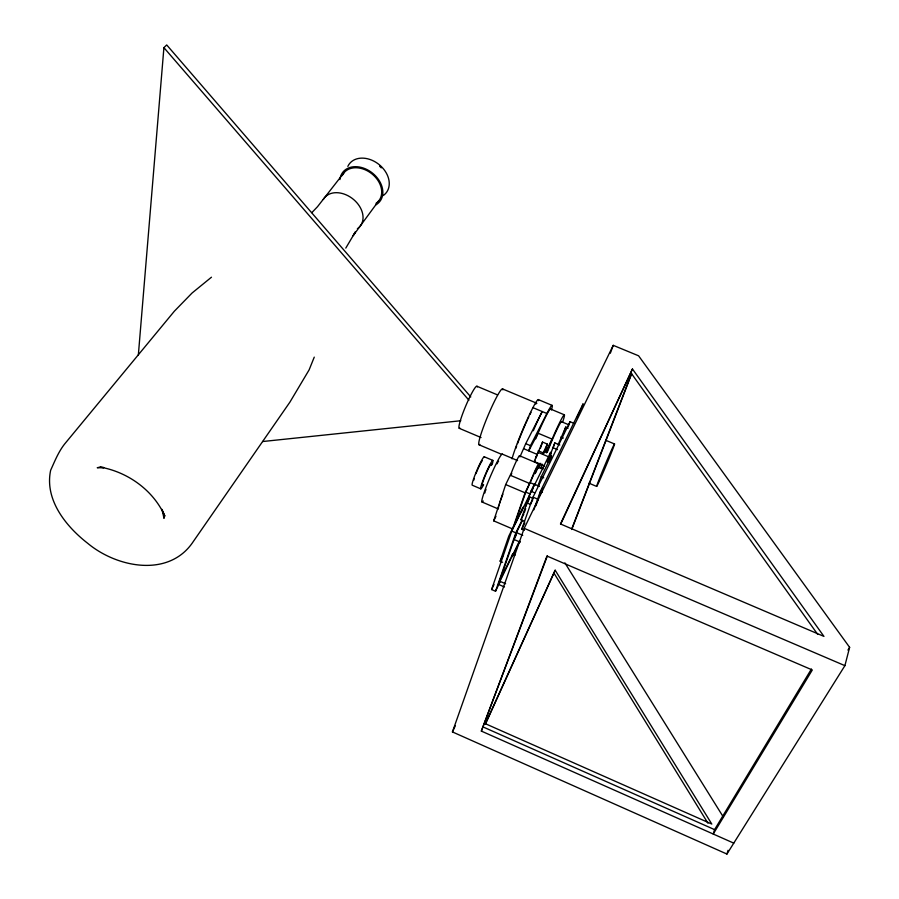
<?xml version="1.0" encoding="UTF-8"?>
<svg xmlns="http://www.w3.org/2000/svg" width="899" height="899" viewBox="0 0 899 899"><rect width="100%" height="100%" fill="white"/><g stroke="black" fill="none" stroke-linecap="round" stroke-linejoin="round"><path stroke-width="1.35" d="M544.513 465.907L534.186 461.535L542.524 442.072L547.322 444.095L544.277 453.029M138.356 354.891L163.91 47.647L166.708 44.95L470.784 396.942M844.903 665.653L849.622 647.347L638.593 355.802L613.23 345.34L524.196 528.331L452.433 731.932L726.931 854.05L844.903 665.653L524.196 528.331M577.147 417.788L577.484 416.754M726.931 854.05L728.044 850.297M811.415 669.013L714.581 829.631L713.244 834.025L812.314 669.98L546.963 556.032L481.347 731.089L733.764 843.138M539.434 463.401L537.838 467.323L538.445 465.468A12.53 0.798 -67.1 0 0 536.681 467.154A12.53 0.798 -67.1 0 0 530.657 481.122L525.083 492.809L512.621 528.96L493.697 520.847L505.688 484.561L511.362 472.93A12.519 0.955 -67.1 0 1 516.835 460.108A12.519 0.955 -67.1 0 1 519.588 456.175M519.925 456.939L525.735 443.668L542.232 411.54A34.376 2.517 -67.2 0 0 533.321 430.733M535.523 458.097L538.052 452.467L537.759 453.557M539.748 494.203L539.456 495.327L539.805 494.798M551.469 409.966A34.387 2.416 -67.2 0 0 546.884 413.495L530.489 445.668L528.736 450.849L538.096 433.217L552.121 439.117L545.412 452.13M540.378 448.455L542.524 442.072M547.322 444.095L542.547 454.253L544.075 451.601M502.597 562.268L500.159 561.212L508.789 536.13L523.038 507.272L521.206 512.554M500.383 581.248L495.529 591.25L491.584 589.542L511.745 531.073L532.747 488.528M495.529 591.25L515.846 532.826L521.993 520.296M538.793 467.424L540.13 463.581L535.163 473.582L536.669 468.649L535.501 470.57L525.364 493.293L515.194 522.757L518.015 517.049M504.485 586.991L498.428 584.361L516.453 532.613L522.488 520.296M524.533 521.308L520.993 519.791L530.916 491.225L534.388 484.19L539.467 486.348M538.917 468.469L540.715 463.311M524.319 512.621L525.69 508.71M528.41 500.9L529.781 496.99L533.354 498.507M532.107 490.742L534.388 484.19M515.082 555.121L512.688 554.099L511.553 557.335L519.408 541.164M524.286 530.309L521.757 529.219L533.017 497.147L570.045 421.687L573.742 423.238M538.029 485.786L541.198 476.762L551.514 455.804L549.244 462.232M549.727 454.894L550.66 452.253L533.984 486.033M559.785 444.994L554.84 442.915L547.367 462.277L549.637 457.67M550.064 456.434L551.368 452.748M553.099 447.837L554.84 442.915M533.849 509.812L540.355 491.461L583.125 403.763L580.743 410.326M535.916 505.766L538.186 499.35L533.017 497.147M558.2 444.511L565.741 427.081L568.19 428.115M563.516 433.329L565.741 427.081M568.303 426.564L570.045 421.687M610.331 353.228L613.23 345.34M542.153 489.461L542.445 488.651M579.619 412.551L580.26 410.54L577.787 415.956M481.347 731.089L547.435 555.773M485.471 724.077L555.166 570.202L711.794 824.057L485.404 723.717L555.166 570.202M560.774 524.05L632.458 368.995L823.956 636.402L560.47 523.96L632.458 368.995M571.753 528.882L631.559 373.4M571.742 529.511L631.57 374.04M540.052 493.394L542.76 487.651M314.257 357.139L309.11 369.894L289.939 402.089L193.15 541.76C169.057 578.001 116.994 567.718 87.765 543.356C65.93 526.398 44.366 499.709 50.647 470.278C54.704 461.333 58.379 452.017 64.47 444.207L174.339 311.234L192.06 293.029L211.467 277.207M541.367 491.405L541.782 490.404M578.866 414.428L579.259 413.461M537.197 455.006L536.523 456.602M540.513 493.36L540.928 492.416M452.433 731.932L455.422 725.583M514.846 524.387L516.509 520.971M512.688 554.099L499.552 581.136L505.631 583.766M498.428 584.361L510.958 558.56M512.52 556.223L519.813 541.209M491.584 589.542L494.023 584.552M521.757 529.219L524.825 522.926M532.781 499.687L530.477 504.384L526.893 502.856L529.781 496.99M516.464 534.568L514.048 539.501L520.307 542.187M535.894 457.917L536.186 457.321M525.443 506.924L528.331 501.069M500.159 561.212L503.238 554.953M520.993 519.791L523.87 513.925M493.697 520.847L495.967 516.307M534.658 460.973L535.017 460.299M345.789 248.102L355.375 231.931L353.116 235.707L378.49 201.151M847.926 650.089L849.622 647.347M343.969 172.788L317.504 206.703L311.852 212.625M99.789 467.165L97.249 467.716L103.497 467.772M262.598 441.533L460.805 420.743M103.722 467.458L100.205 467.109C127.782 471.953 153.471 490.326 164.888 516.183L161.966 509.351L164.023 518.341L163.708 514.419M538.422 399.65L552.177 405.404M502.62 388.952L536.883 403.303M550.626 409.067L564.403 414.832M532.927 407.64L546.884 413.495M476.987 386.278L497.552 394.908M561.841 421.867L568.269 424.564M605.555 440.207L614.556 443.982A23.037 0.607 -67.2 0 1 601.442 476.414A23.037 0.607 -67.2 0 1 600.813 475.211A23.037 0.607 -67.2 0 1 614.556 443.982M560.864 437.004L563.325 438.038M552.559 447.522L557.526 449.612M525.735 443.668L530.489 445.668M538.22 450.77L543.041 452.804M537.737 452.219L548.57 456.793M524.005 448.837L537.04 454.343M459.232 428.306L481.066 437.543M588.957 483.179L596.666 486.438M519.51 455.726L538.692 463.839M538.265 466.772L543.333 468.918M502.305 454.119L517.577 460.591M479.055 444.78L501.867 454.433M541.198 476.762L543.726 477.841M484.258 456.771L492.809 460.4M530.343 482.707L535.456 484.887M510.508 475.346L529.781 483.538M540.355 491.461L542.445 492.349M530.916 491.225L534.736 492.854M525.679 492.09L529.533 493.731M505.688 484.561L525.083 492.809M480.819 488.865L472.267 485.213A15.44 1.483 -67 0 1 477.493 468.997A15.44 1.483 -67 0 1 484.437 457.321M482.066 502.024L497.327 508.542M516.453 532.613L522.746 535.31M511.745 531.073L515.846 532.826M483.213 727.01L714.581 829.631M163.91 47.647L468.918 400.201M630.974 372.871L817.685 634.368M564.898 562.886L723.425 817.169M554.02 573.191L707.962 823.226M459.895 428.07A22.812 2.663 -67.2 0 1 465.693 406.078A22.812 2.663 -67.2 0 1 477.257 386.963M323.303 199.488A22.801 16.8 37.9 0 1 353.757 199.634A22.801 16.8 37.9 0 1 357.386 228.694M347.834 166.405A23.419 17.665 38.4 0 1 379.277 164.708A23.419 17.665 38.4 0 1 383.232 195.532M339.923 179.564A23.588 17.688 38.3 0 1 370.927 171.923A23.588 17.688 38.3 0 1 375.838 204.86M342.216 175.586A22.34 16.755 38.3 0 1 372.164 174.058A22.34 16.755 38.3 0 1 376.018 203.343M379.603 166.236A22.183 16.733 38.4 0 1 381.288 167.866M512.037 458.85A34.353 2.719 -67.2 0 1 527.275 419.35A34.353 2.719 -67.2 0 1 538.58 400.639M515.812 448.387A30.375 2.405 -67.2 0 1 516.622 446.095M517.509 443.657A30.375 2.405 -67.2 0 1 521.746 432.913M522.128 431.981A30.375 2.405 -67.2 0 1 525.297 424.575M525.701 423.676A30.375 2.405 -67.2 0 1 527.286 420.159M527.679 419.305A30.375 2.405 -67.2 0 1 528.826 416.844M529.938 414.529A30.375 2.405 -67.2 0 1 531.006 412.371M535.815 404.033A30.375 2.405 -67.2 0 1 536.276 403.516M535.737 438.813A30.409 2.135 -67.2 0 1 550.739 409.348M546.457 452.905A30.431 1.865 -67.2 0 1 561.111 419.721A30.431 1.865 -67.2 0 1 562.639 422.036M543.749 466.469A30.431 1.865 -67.2 0 1 542.355 468.952M540.962 468.604A30.431 1.865 -67.2 0 1 542.299 464.199M547.233 452.332A22.947 1.405 -67.2 0 1 556.537 430.464A22.947 1.405 -67.2 0 1 561.572 421.934M498.428 508.98A26.037 1.967 -67 0 1 498.529 507.294M498.765 506.283A26.037 1.967 -67 0 1 499.091 505.069M499.518 503.654A26.037 1.967 -67 0 1 502.889 494.169M510.756 475.549A26.037 1.967 -67 0 1 511.756 473.402M483.213 500.99A26.004 2.248 -67 0 1 488.887 480.032A26.004 2.248 -67 0 1 502.462 454.31M484.853 492.989A19.564 1.697 -67 0 1 485.157 491.922M485.539 490.719A19.564 1.697 -67 0 1 485.977 489.382M497.023 463.85A19.564 1.697 -67 0 1 497.597 462.828M498.125 461.951A19.564 1.697 -67 0 1 498.597 461.232M479.864 444.421A30.308 3.079 -67.2 0 1 488.045 415.428A30.308 3.079 -67.2 0 1 502.889 389.863M473.773 480.201A11.586 1.113 -67 0 1 474.245 478.493M475.964 473.661A11.586 1.113 -67 0 1 482.313 460.636M483.628 484.707A15.452 1.393 -67 0 1 481.516 484.64A15.452 1.393 -67 0 1 490.011 464.468A15.452 1.393 -67 0 1 492.056 464.716M482.763 484.943A11.586 1.045 -67 0 1 486.303 473.155A11.586 1.045 -67 0 1 491.247 465.457"/></g></svg>
